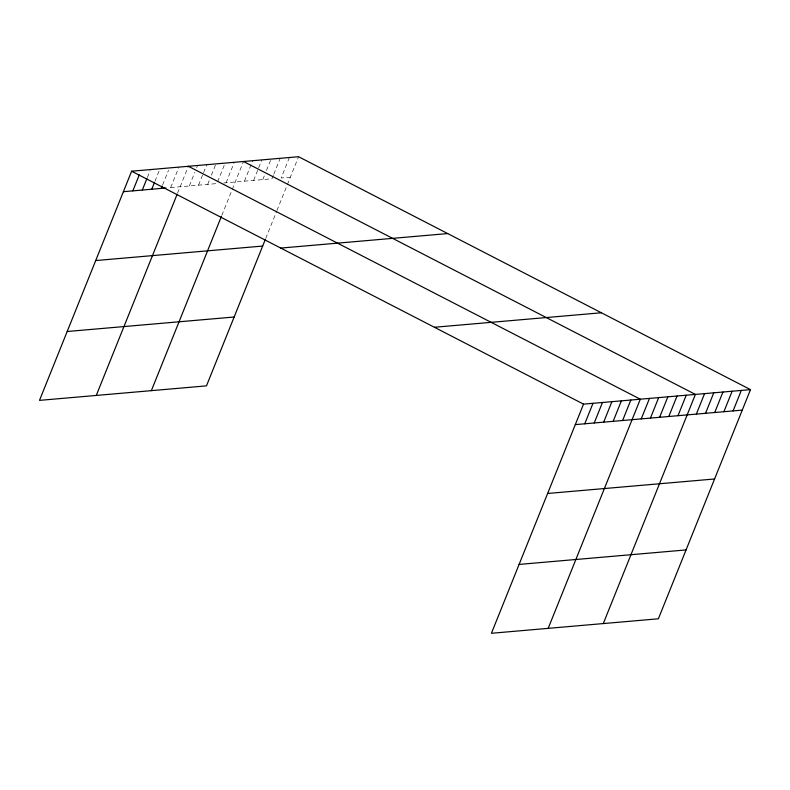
<?xml version="1.0" encoding="UTF-8"?>
<svg xmlns="http://www.w3.org/2000/svg" width="790" height="790" viewBox="0 0 790 790"><rect width="100%" height="100%" fill="white"/><g stroke="black" fill="none" stroke-linecap="round" stroke-linejoin="round"><path stroke-width="0.59" stroke-dasharray="3.95 2.96" d="M147.345 177.533L150.09 170.709M154.968 181.266L159.086 171.025M162.602 184.988L168.547 170.196M170.689 187.586L178.925 167.105M177.562 193.214L188.385 166.285M189.333 185.966L194.824 172.309M196.661 167.757L197.569 165.485M198.517 185.166L203.099 173.79M203.553 172.655L206.753 164.685M207.701 184.366L209.538 179.814M211.364 175.271L215.937 163.886M224.202 165.367L216.885 183.576L168.329 187.793M226.068 182.776L234.304 162.296M221.842 215.334L231.796 190.588M232.23 189.511L243.488 161.496M244.436 181.177L252.672 160.696M253.62 180.387L258.192 169.001M258.656 167.865L261.855 159.906M262.803 179.587L264.63 175.034M266.467 170.482L271.039 159.106M273.36 175.37L271.987 178.787L223.777 182.974M273.814 174.234L280.223 158.306M289.407 157.506L281.171 177.987L290.355 177.197M265.697 238.521L276.51 211.621M276.944 210.545L286.889 185.798M287.323 184.722L298.581 156.716"/><path stroke-width="1.19" d="M750.5 389.628L583.534 404.134L491.42 633.284L658.376 618.787L750.5 389.628L298.581 156.716L131.624 171.213L39.5 400.372L206.467 385.866L265.262 239.597M132.848 190.874L139.247 174.946M142.309 190.044L146.881 178.668M151.769 189.225L154.514 182.401M161.229 188.405L162.148 186.134M96.271 395.435L177.128 194.291M151.364 390.655L221.407 216.411M584.758 423.796L592.994 403.315M594.228 422.966L602.454 402.485M603.688 422.146L611.914 401.666M613.149 421.327L621.384 400.846M622.609 420.507L630.845 400.026M548.181 628.356L640.305 399.207L188.385 166.285M641.253 418.888L649.489 398.407M650.437 418.088L658.672 397.607M659.62 417.288L667.856 396.807M668.804 416.498L677.04 396.017M677.988 415.698L686.214 395.217M603.284 623.577L695.398 394.417L243.488 161.496M696.355 414.098L704.581 393.618M705.539 413.308L713.765 392.828M714.713 412.508L722.949 392.028M723.897 411.709L732.133 391.228M733.081 410.909L741.316 390.428M123.388 191.694L165.959 187.99M95.709 260.552L262.665 246.055M280.756 248.08L447.713 233.573M67.18 331.504L234.146 317.007M434.401 327.267L601.368 312.771M575.298 424.615L742.264 410.119M547.618 493.474L714.585 478.977M519.099 564.425L686.066 549.929M131.624 171.213L583.534 404.134"/></g></svg>
